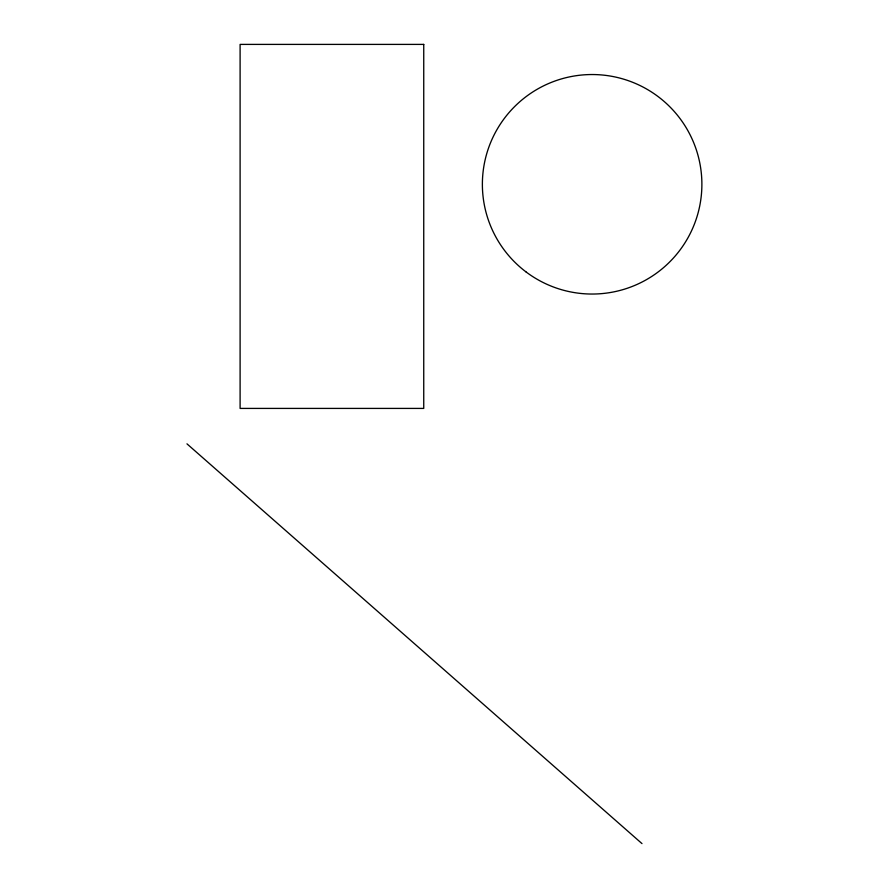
<?xml version="1.0" encoding="UTF-8"?>
<svg xmlns="http://www.w3.org/2000/svg" width="888" height="888" viewBox="0 0 888 888"><rect width="100%" height="100%" fill="white"/><g stroke="black" fill="none" stroke-linecap="round" stroke-linejoin="round"><path stroke-width="1.33" d="M186.968 443.845L641.98 843.6M423.743 44.4L240.104 44.4L240.104 408.413L423.743 408.413L423.743 44.4M525.84 271.772A109.768 109.768 0 0 0 701.032 197.957A109.768 109.768 0 0 0 549.517 83.139A109.768 109.768 0 0 0 525.84 271.772"/></g></svg>
